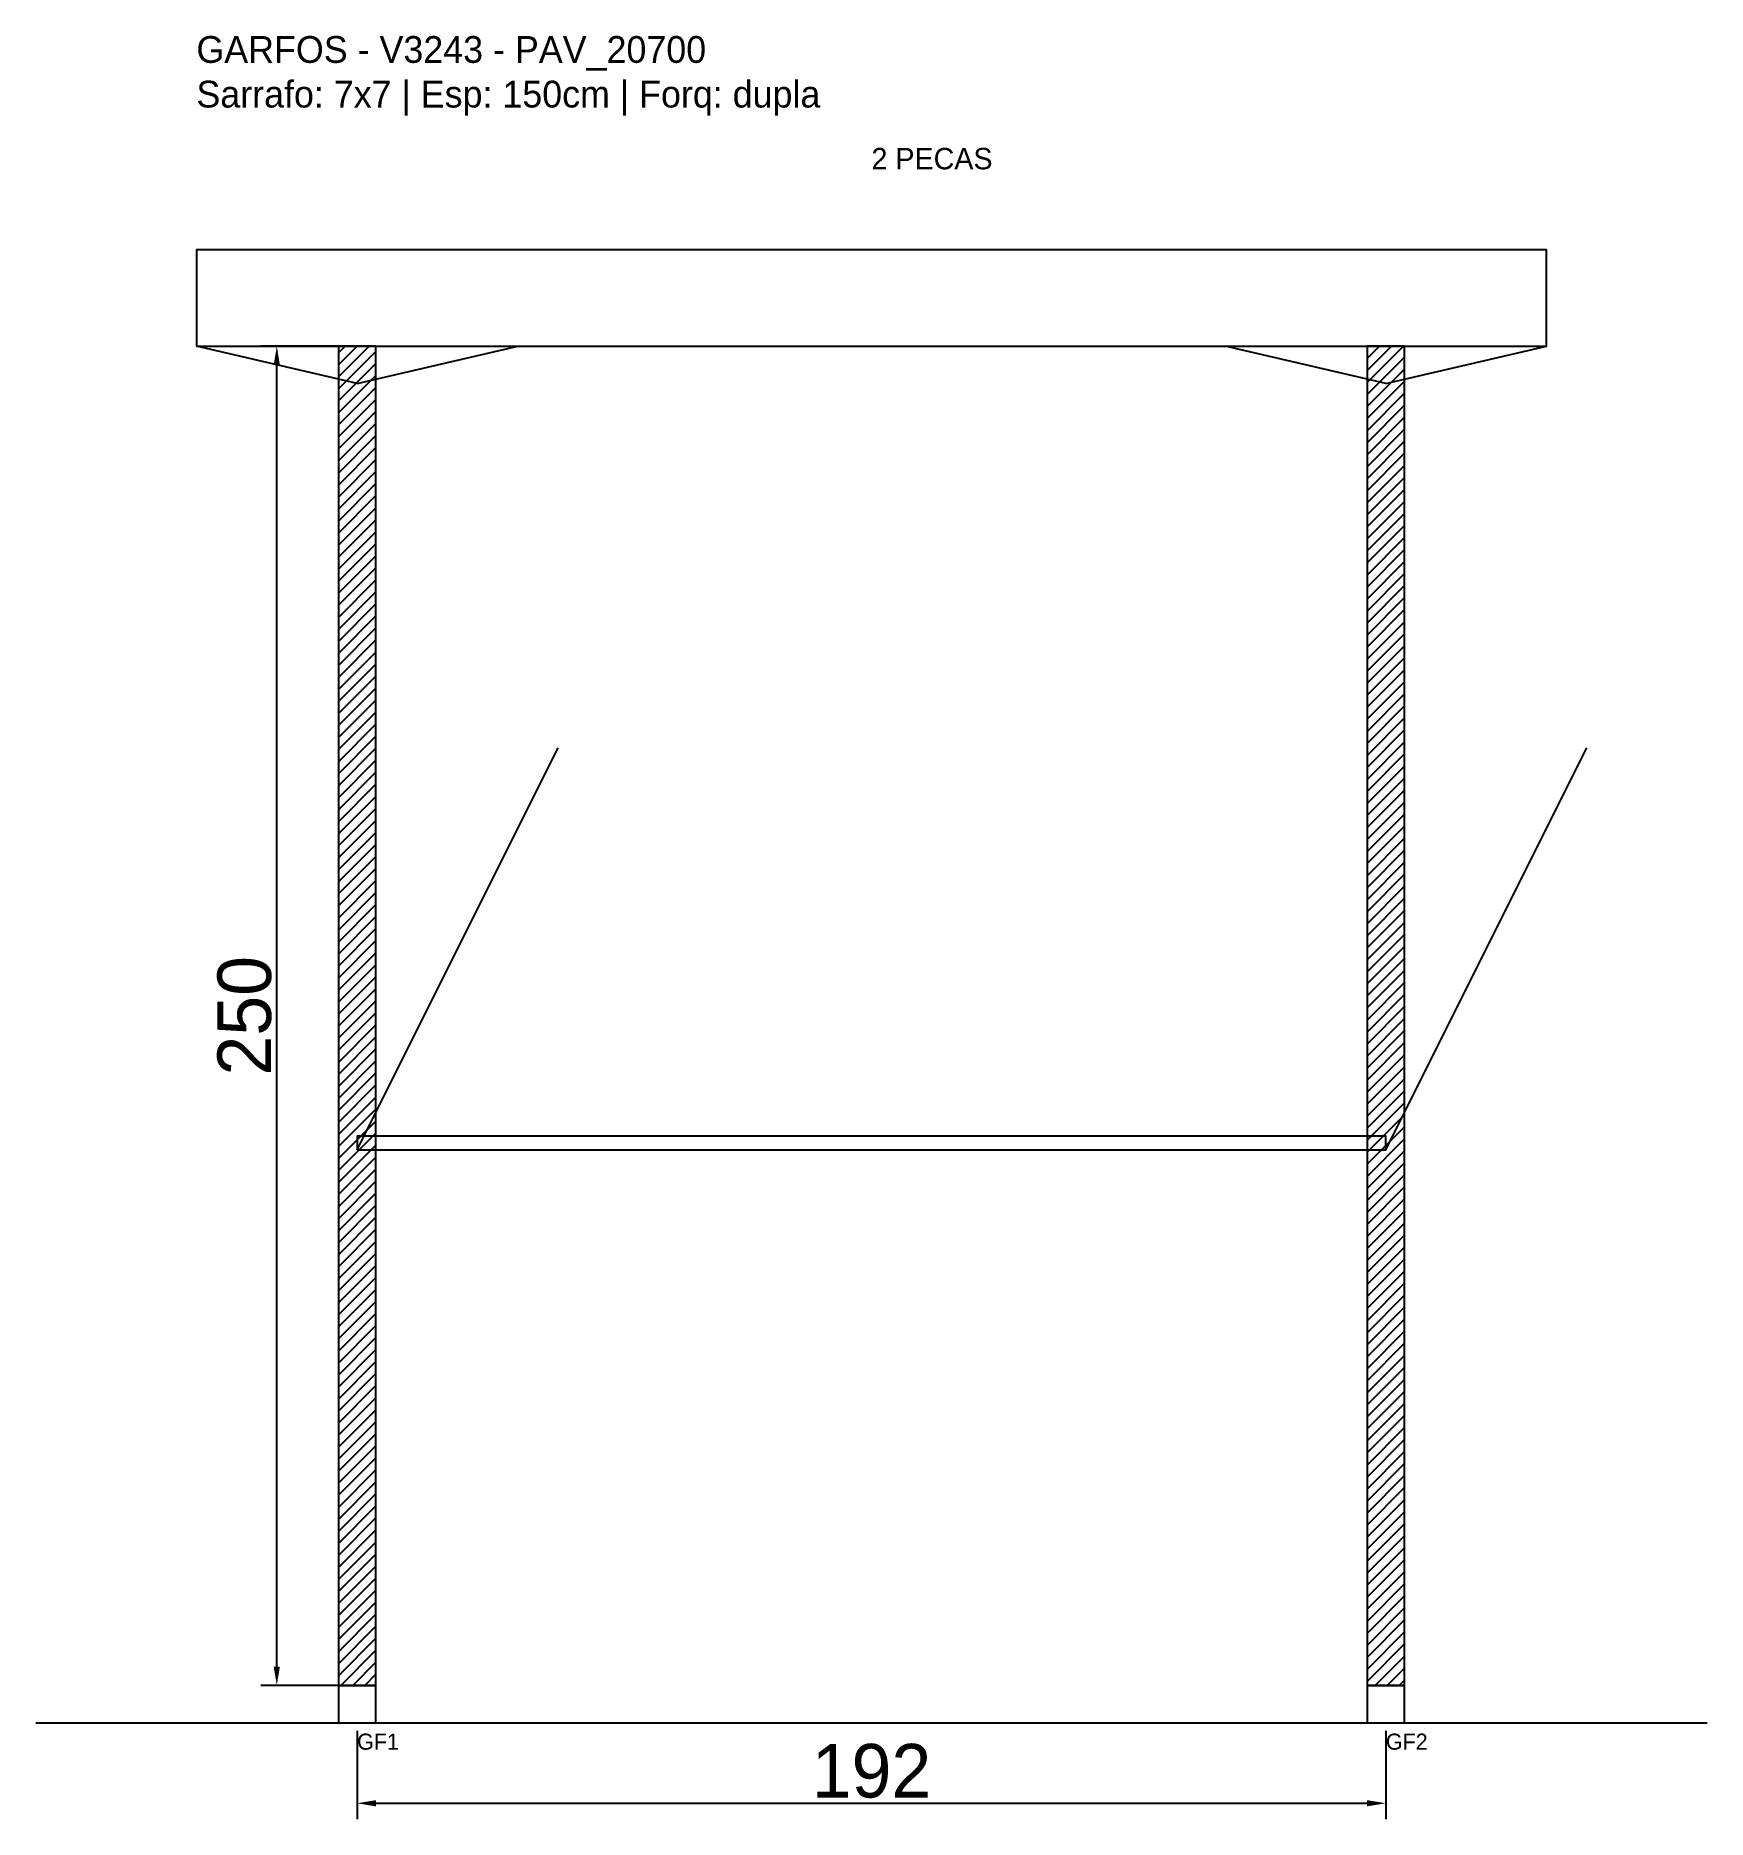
# Model space of a CAD drawing. Header units: metres. Extents: x -30 to 282, y -25 to 308.
import ezdxf

# ---------------------------------------------------------------- set-up
doc = ezdxf.new("R2010")
doc.units = ezdxf.units.M
for name, color, linetype in [('BARRA_ANCORAGEM', 1, 'Continuous'), ('COTA', 241, 'Continuous'), ('GARFOS OK', 3, 'Continuous'), ('NOME DA VIGA', 6, 'Continuous'), ('SARR_7x7', 40, 'Continuous'), ('TIRAS REESCORAMENTO', 252, 'Continuous'), ('VIGAS', 3, 'Continuous')]:
    doc.layers.add(name, color=color, linetype=linetype)
doc.dimstyles.new('EZ DXF', dxfattribs={"dimtxt": 10, "dimasz": 3.5, "dimexe": 3, "dimexo": 1.5, "dimgap": 1, "dimtad": 1, "dimdec": 1, "dimdsep": 46, "dimcen": 2.5, "dimazin": 3, "dimtfac": 1, "dimtmove": 0, "dimatfit": 3})

msp = doc.modelspace()

# ---------------------------------------------------------------- hatches: boundary and pattern name
at = {"layer": 'COTA'}
h = msp.add_hatch(dxfattribs=at)
h.set_pattern_fill('ANSI31', scale=0.5)
h.paths.add_polyline_path([(26.5, 0), (33.5, 0), (33.5, 250), (26.5, 250)])
h = msp.add_hatch(dxfattribs=at)
h.set_pattern_fill('ANSI31', scale=0.5)
h.paths.add_polyline_path([(218.5, 0), (225.5, 0), (225.5, 250), (218.5, 250)])

# ---------------------------------------------------------------- linework, layer by layer
at = {"layer": 'BARRA_ANCORAGEM'}
for p, q in [((30, 100), (67.5, 175)), ((222, 100), (259.5, 175))]:
    msp.add_line(p, q, dxfattribs=at)
at = {"layer": 'GARFOS OK'}
for p, q in [((30, 243), (0, 250)), ((0, 250), (60, 250)), ((30, 243), (60, 250)), ((222, 243), (192, 250)), ((192, 250), (252, 250)), ((222, 243), (252, 250))]:
    msp.add_line(p, q, dxfattribs=at)
at = {"layer": 'GARFOS OK', "linetype": 'CONTINUOUS'}
msp.add_line((-30, -7), (282, -7), dxfattribs=at)
at = {"layer": 'GARFOS OK'}
for points in [[(26.5, 0), (33.5, 0), (33.5, 250), (26.5, 250), (26.5, 0)], [(218.5, 0), (225.5, 0), (225.5, 250), (218.5, 250), (218.5, 0)]]:
    msp.add_lwpolyline(points, dxfattribs=at)
at = {"layer": 'SARR_7x7'}
for points in [[(26.5, -7), (33.5, -7), (33.5, 0), (26.5, 0), (26.5, -7)], [(218.5, -7), (225.5, -7), (225.5, 0), (218.5, 0), (218.5, -7)]]:
    msp.add_lwpolyline(points, dxfattribs=at)
at = {"layer": 'TIRAS REESCORAMENTO'}
msp.add_lwpolyline([(30, 100), (222, 100), (222, 102.5), (30, 102.5), (30, 100)], dxfattribs=at)
at = {"layer": 'VIGAS'}
msp.add_lwpolyline([(0, 250), (252, 250), (252, 268), (0, 268), (0, 250)], dxfattribs=at)

# ---------------------------------------------------------------- texts
at = {"layer": 'NOME DA VIGA'}
for s, height, p in [('2 PECAS', 4, (126, 283)), ('GF1', 3, (30, -12)), ('GF2', 3, (222, -12))]:
    msp.add_text(s, height=height, dxfattribs=at).set_placement(p)
at = {"layer": 'NOME DA VIGA', "insert": (0, 293), "char_height": 5, "attachment_point": 7}
msp.add_mtext('GARFOS - V3243 - PAV_20700\\PSarrafo: 7x7 | Esp: 150cm | Forq: dupla', dxfattribs=at)

# ---------------------------------------------------------------- dimensions: what is measured, and where the dimension line sits
at = {"layer": 'COTA'}
msp.add_linear_dim(base=(15, 0), p1=(30, 0), p2=(30, 250), angle=90, dimstyle='EZ DXF', dxfattribs=at).render()
msp.add_linear_dim(base=(30, -22), p1=(30, -7), p2=(222, -7), dimstyle='EZ DXF', dxfattribs=at).render()

doc.saveas('drawing.dxf')
